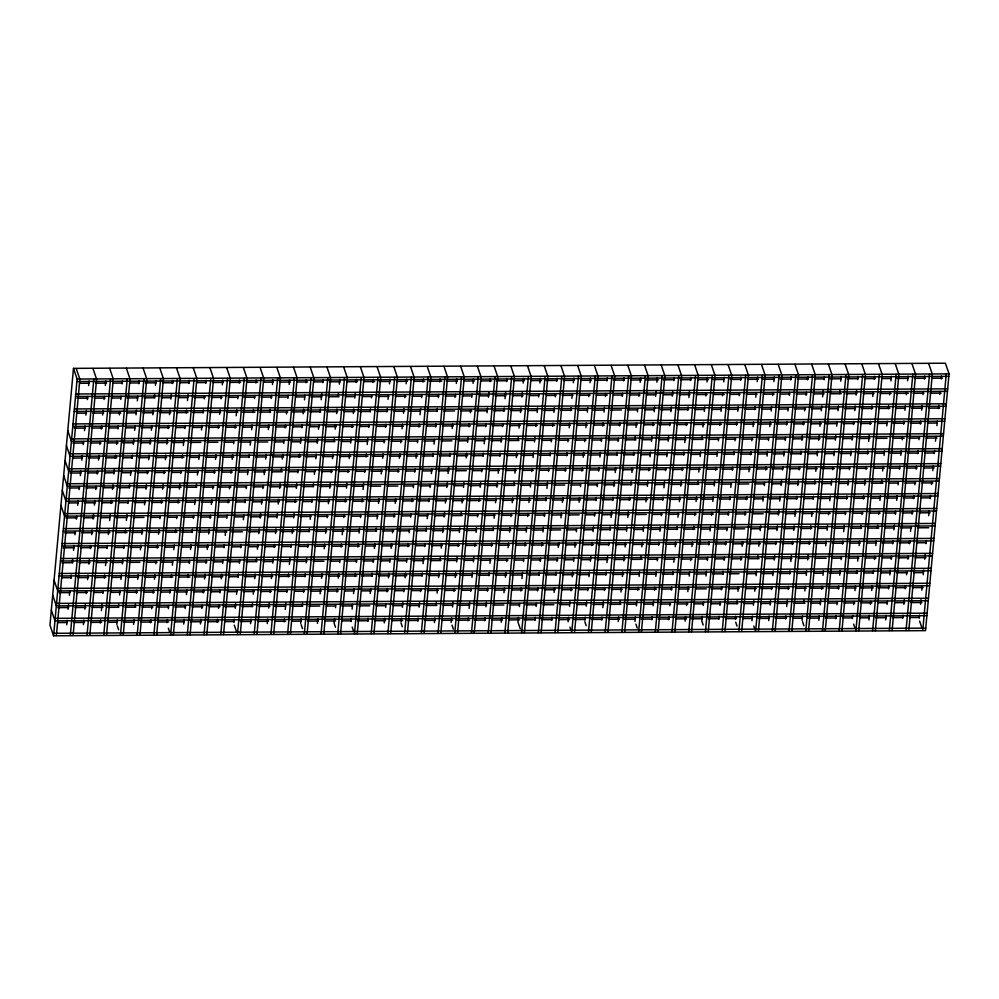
<?xml version="1.0" encoding="UTF-8"?>
<svg xmlns="http://www.w3.org/2000/svg" width="999" height="999" viewBox="0 0 999 999"><rect width="100%" height="100%" fill="white"/><g stroke="black" fill="none" stroke-linecap="round" stroke-linejoin="round"><path stroke-width="1.5" d="M73.489 368.369L49.95 625.124L53.584 635.789L925.511 630.631L949.05 373.876L945.416 363.211L73.489 368.369L77.123 379.046L53.584 635.789M56.394 635.514L79.883 379.258L76.249 368.619M66.696 624.787L67.12 620.129M68.119 609.253L68.544 604.595M69.393 595.279L69.818 590.621M70.966 578.196L71.241 575.087M72.39 562.662L72.665 559.552M73.526 550.237L73.951 545.579M74.95 534.715L75.237 531.605M76.374 519.18L76.661 516.071M77.66 505.207L78.084 500.536M79.083 489.672L79.358 486.563M80.357 475.699L80.782 471.029M81.781 460.164L82.205 455.507M83.204 444.63L83.491 441.521M84.49 430.656L84.915 425.999M85.914 415.122L86.339 410.464M87.338 399.6L87.625 396.491M88.611 385.614L89.048 380.956M70.317 635.426L93.806 379.183M73.102 635.414L96.591 379.158L92.969 368.519M83.404 624.687L83.829 620.029M84.828 609.153L85.252 604.495M86.251 593.631L86.538 590.521M87.537 579.645L87.962 574.987M88.961 564.123L89.386 559.452M90.385 548.588L90.672 545.479M91.658 534.615L92.095 529.945M93.082 519.08L93.519 514.423M94.368 505.107L94.793 500.437M95.792 489.572L96.079 486.463M97.215 474.038L97.502 470.941M98.501 460.064L98.926 455.407M99.925 444.53L100.2 441.433M101.349 429.008L101.623 425.899M102.622 415.022L103.047 410.364M104.046 399.5L104.333 396.391M105.332 385.514L105.757 380.856M87.025 635.327L110.514 379.083M89.81 635.314L113.312 379.071L109.678 368.419M100.262 623.039L100.549 619.929M101.399 610.614L101.973 604.395M102.972 593.531L103.247 590.421M104.395 577.996L104.67 574.887M105.532 565.571L106.094 559.365M107.093 548.488L107.38 545.379M108.379 534.515L108.804 529.857M109.653 520.529L110.227 514.323M111.226 503.446L111.513 500.349M112.5 489.473L112.937 484.815M113.923 473.938L114.361 469.28M115.347 458.416L115.634 455.307M116.633 444.43L116.92 441.333M118.057 428.908L118.344 425.799M119.343 414.922L119.618 411.825M120.767 399.4L121.041 396.291M122.19 383.866L122.465 380.756M103.746 635.239L127.235 378.983M106.531 635.214L130.02 378.971L126.398 368.319M116.833 624.487L117.258 619.83M118.406 607.404L118.681 604.295M119.543 594.979L119.967 590.322M120.966 579.445L121.391 574.787M122.39 563.923L122.815 559.265M123.814 548.389L124.101 545.279M125.237 532.854L125.524 529.757M126.374 520.429L126.948 514.223M127.934 503.346L128.222 500.249M129.358 487.824L129.645 484.715M130.507 475.399L130.931 470.741M132.068 458.316L132.355 455.207M133.354 444.33L133.779 439.672M134.628 430.357L135.052 425.699M136.051 414.822L136.476 410.164M137.338 400.849L137.762 396.191M138.898 383.766L139.186 380.656M120.454 635.139L143.943 378.883M123.239 635.114L146.741 378.871L143.107 368.219M133.554 624.387L133.978 619.73M135.115 607.305L135.402 604.195M136.401 593.331L136.676 590.222M137.675 579.345L138.099 574.687M140.384 549.837L140.809 545.179M141.808 534.315L142.233 529.657M144.505 504.807L144.942 500.149M145.929 489.273L146.366 484.615M147.352 473.738L147.64 470.641M148.639 459.765L149.063 455.107M150.062 444.23L150.487 439.572M151.349 430.257L151.773 425.599M152.772 414.735L153.197 410.065M154.333 397.639L154.62 394.543M155.469 385.227L155.894 380.557M137.175 635.039L160.664 378.783M139.96 635.014L163.449 378.771L159.828 368.119M150.412 622.739L150.687 619.63M151.686 608.766L151.973 605.656M153.109 593.231L153.396 590.122M154.395 579.258L154.82 574.587M155.819 563.723L156.106 560.614M157.243 548.189L157.53 545.079M158.516 534.215L158.953 529.557M159.94 518.681L160.227 515.571M161.363 503.159L161.651 500.049M162.65 489.173L163.074 484.515M164.073 473.651L164.36 470.541M165.359 459.665L165.784 455.007M166.783 444.143L167.208 439.473M168.207 428.608L168.481 425.499M169.48 414.635L169.905 409.965M170.904 399.101L171.328 394.443M172.328 383.566L172.615 380.469M153.883 634.939L177.372 378.683M156.668 634.914L180.157 378.671L176.536 368.019M167.12 622.639L167.407 619.53M168.406 608.666L168.681 605.556M169.83 593.131L170.105 590.022M171.254 577.597L171.528 574.5M172.39 565.172L172.815 560.514M173.814 549.65L174.238 544.992M175.374 532.567L175.662 529.458M176.661 518.581L176.948 515.484M178.084 503.059L178.371 499.95M179.358 489.073L179.795 484.415M180.782 473.551L181.069 470.442M182.205 458.017L182.492 454.907M183.354 445.591L183.916 439.385M184.915 428.509L185.202 425.399M186.338 412.974L186.626 409.877M187.475 400.549L188.049 394.343M189.048 383.466L189.323 380.369M170.604 634.84L194.093 378.584M173.389 634.827L196.878 378.571L193.257 367.919M183.691 624.088L184.116 619.43M185.115 608.566L185.402 605.456M186.401 594.58L186.825 589.922M187.962 577.497L188.249 574.4M189.248 563.523L189.523 560.414M190.522 549.55L190.946 544.892M192.095 532.467L192.37 529.358M193.369 518.481L193.656 515.384M194.655 504.507L195.08 499.85M196.216 487.425L196.503 484.315M197.365 475L197.79 470.342M198.789 459.465L199.213 454.807M201.486 429.957L201.91 425.299M203.059 412.874L203.334 409.777M204.333 398.901L204.62 395.791M205.757 383.366L206.044 380.269M187.312 634.74L210.801 378.484M190.097 634.727L213.586 378.471L209.965 367.819M200.412 623.988L200.836 619.33M201.835 608.466L202.11 605.357M203.259 592.931L203.534 589.822M204.533 578.958L204.957 574.3M205.956 563.424L206.244 560.314M207.243 549.45L207.667 544.792M208.666 533.916L209.091 529.258M210.09 518.381L210.377 515.284M211.363 504.408L211.8 499.75M212.787 488.873L213.074 485.776M214.211 473.351L214.498 470.242M215.497 459.365L215.921 454.707M218.344 428.309L218.631 425.199M219.63 414.335L220.055 409.677M221.054 398.801L221.328 395.691M222.327 384.827L222.752 380.169M204.033 634.64L227.522 378.384M206.818 634.627L230.307 378.371L226.686 367.719M217.258 622.34L217.545 619.23M218.544 608.366L218.831 605.257M219.967 592.832L220.255 589.722M221.254 578.858L221.678 574.2M222.677 563.324L222.952 560.214M224.101 547.789L224.375 544.692M225.237 535.377L225.662 530.706M226.798 518.294L227.085 515.184M228.222 502.759L228.509 499.65M229.508 488.786L229.795 485.676M230.931 473.251L231.219 470.142M232.205 459.278L232.642 454.607M233.629 443.743L233.916 440.634M235.052 428.209L235.339 425.099M236.201 415.784L236.763 409.578M237.762 398.701L238.049 395.592M239.186 383.179L239.473 380.07M220.742 634.54L244.231 378.284M223.526 634.527L247.015 378.271L243.394 367.632M233.978 622.24L234.266 619.13M235.264 608.266L235.689 603.608M236.538 594.293L236.963 589.622M238.112 577.21L238.386 574.1M239.385 563.224L239.673 560.114M240.809 547.702L241.096 544.592M243.369 519.742L243.806 515.084M244.942 502.659L245.23 499.55M246.216 488.686L246.503 485.576M247.502 474.7L247.927 470.042M249.063 457.617L249.35 454.52M250.212 445.192L250.637 440.534M251.636 429.67L252.06 425.012M253.197 412.587L253.484 409.478M254.483 398.601L254.757 395.504M255.906 383.079L256.181 379.97M237.462 634.44L260.951 378.196M240.247 634.427L263.736 378.171L260.115 367.532M250.549 623.701L250.974 619.043M252.11 606.618L252.397 603.508M253.259 594.193L253.684 589.535M254.683 578.658L255.107 574M256.243 561.575L256.531 558.466M257.38 549.15L257.804 544.492M258.803 533.616L259.228 528.958M260.227 518.094L260.652 513.436M261.513 504.108L261.938 499.45M262.937 488.586L263.224 485.477M264.211 474.6L264.648 469.942M265.634 459.078L266.071 454.42M268.344 429.57L268.768 424.912M269.905 412.487L270.192 409.378M271.191 398.501L271.478 395.404M272.477 384.528L272.902 379.87M254.171 634.34L277.66 378.097M256.955 634.328L280.444 378.072L276.823 367.432M267.27 623.601L267.695 618.943M268.694 608.066L269.118 603.408M270.117 592.532L270.392 589.435M271.391 578.558L271.815 573.901M272.814 563.024L273.239 558.366M274.238 547.502L274.525 544.393M275.524 533.516L275.949 528.858M276.948 517.994L277.372 513.336M278.221 504.008L278.659 499.35M279.645 488.486L280.082 483.828M281.219 471.403L281.506 468.294M282.355 458.978L282.779 454.32M283.778 443.444L284.066 440.334M285.202 427.909L285.489 424.812M286.488 413.936L286.763 410.826M287.912 398.401L288.187 395.304M289.186 384.428L289.61 379.77M270.891 634.24L294.38 377.997M273.676 634.228L297.165 377.972L293.544 367.332M284.116 621.94L284.403 618.843M285.264 609.515L285.826 603.309M286.825 592.432L287.113 589.335M288.249 576.91L288.536 573.801M289.385 564.485L289.96 558.266M290.959 547.402L291.233 544.293M292.232 533.416L292.657 528.758M293.656 517.894L294.081 513.236M295.08 502.36L295.367 499.25M296.366 488.386L296.79 483.728M297.789 472.852L298.077 469.742M299.213 457.317L299.5 454.22M300.487 443.344L300.924 438.686M301.91 427.809L302.197 424.712M303.197 413.836L303.621 409.178M304.483 399.862L304.907 395.204M306.044 382.779L306.331 379.67M287.6 634.14L311.089 377.897M290.384 634.128L313.873 377.872L310.252 367.232M300.687 623.401L301.124 618.743M302.26 606.318L302.547 603.209M303.534 592.345L303.821 589.235M304.957 576.81L305.244 573.701M306.243 562.837L306.668 558.166M307.667 547.302L307.954 544.193M309.091 531.768L309.378 528.658M310.227 519.343L310.652 514.685M311.8 502.26L312.088 499.15M313.224 486.738L313.511 483.628M314.36 474.313L314.785 469.642M315.784 458.778L316.208 454.12M317.207 443.244L317.632 438.586M318.494 429.27L318.918 424.612M320.055 412.187L320.342 409.078M321.191 399.762L321.765 393.544M322.764 382.679L323.039 379.57M304.32 634.04L327.809 377.797M307.105 634.028L330.594 377.772L326.973 367.132M317.407 623.301L317.832 618.643M320.117 593.793L320.542 589.135M321.541 578.259L321.965 573.601M324.238 548.751L324.663 544.093M325.662 533.229L326.086 528.571M327.085 517.694L327.372 514.585M328.371 503.721L328.796 499.063M329.795 488.186L330.219 483.528M331.218 472.652L331.506 469.555M332.492 458.678L332.929 454.021M334.066 441.595L334.353 438.486M335.202 429.17L335.627 424.513M336.626 413.636L337.05 408.978M338.186 396.553L338.474 393.456M339.335 384.128L339.76 379.47M321.029 633.953L344.518 377.697M323.813 633.928L347.302 377.684L343.681 367.033M334.553 618.543L334.116 623.201L335.477 627.197M335.539 607.667L335.826 604.57M336.963 592.145L337.25 589.035M338.249 578.159L338.673 573.501M339.672 562.637L339.96 559.527M341.096 547.102L341.383 543.993M342.232 534.677L342.807 528.471M343.806 517.594L344.081 514.485M345.229 502.06L345.504 498.963M346.503 488.086L346.928 483.429M347.927 472.552L348.214 469.455M349.213 458.578L349.638 453.921M350.637 443.044L351.061 438.386M352.06 427.522L352.347 424.413M353.334 413.536L353.771 408.878M354.757 398.014L355.194 393.356M356.181 382.48L356.468 379.37M337.749 633.853L361.238 377.597M340.534 633.828L364.023 377.585L360.402 366.933M350.974 621.553L351.261 618.443M352.123 609.128L352.547 604.47M353.546 593.593L353.971 588.935M355.107 576.51L355.394 573.401M356.393 562.537L356.668 559.428M357.817 547.002L358.092 543.893M359.091 533.029L359.515 528.371M360.514 517.494L360.801 514.385M361.938 501.96L362.225 498.863M363.074 489.535L363.648 483.329M364.647 472.452L364.935 469.355M366.071 456.93L366.358 453.821M367.207 444.505L367.782 438.286M368.768 427.422L369.056 424.313M370.192 411.888L370.479 408.778M371.478 397.914L371.765 394.805M372.902 382.38L373.189 379.27M354.458 633.753L377.947 377.497M357.242 633.728L380.731 377.485L377.11 366.833M367.694 621.453L367.982 618.344M370.254 593.493L370.679 588.836M371.815 576.411L372.103 573.301M373.102 562.437L373.389 559.328M374.388 548.463L374.812 543.793M375.949 531.368L376.236 528.271M377.085 518.956L377.51 514.285M378.509 503.421L378.933 498.763M381.218 473.913L381.643 469.255M382.642 458.379L383.067 453.721M384.066 442.857L384.353 439.747M385.489 427.322L385.776 424.213M386.913 411.788L387.2 408.678M388.049 399.363L388.474 394.705M389.473 383.841L389.897 379.17M371.178 633.653L394.667 377.397M373.963 633.628L397.452 377.385L393.831 366.733M384.265 622.901L384.69 618.244M385.689 607.38L385.976 604.27M387.113 591.845L387.4 588.736M388.399 577.872L388.823 573.201M389.822 562.337L390.097 559.228M391.096 548.364L391.521 543.706M392.52 532.829L392.807 529.72M393.943 517.295L394.23 514.198M395.229 503.321L395.654 498.663M398.077 472.265L398.364 469.155M399.35 458.279L399.787 453.621M400.774 442.757L401.061 439.647M402.06 428.771L402.485 424.113M403.484 413.249L403.908 408.591M404.907 397.714L405.194 394.605M406.193 383.741L406.618 379.083M387.887 633.553L411.376 377.297M390.671 633.528L414.16 377.285L410.539 366.633M401.123 621.253L401.411 618.144M402.397 607.28L402.834 602.622M403.821 591.745L404.108 588.636M405.107 577.772L405.532 573.114M406.531 562.237L406.818 559.128M407.954 546.703L408.241 543.606M409.24 532.729L409.515 529.62M410.664 517.195L410.939 514.098M412.088 501.673L412.362 498.563M413.361 487.687L413.648 484.59M414.785 472.165L415.072 469.055M416.071 458.179L416.496 453.521M417.495 442.657L417.782 439.548M418.918 427.122L419.205 424.013M420.055 414.697L420.629 408.491M421.615 397.614L421.903 394.505M423.039 382.08L423.326 378.983M404.607 633.453L428.096 377.197M407.392 633.441L430.881 377.185L427.26 366.533M417.832 621.153L418.119 618.044M419.118 607.18L419.543 602.522M420.542 591.645L420.829 588.536M421.965 576.111L422.252 573.014M423.101 563.686L423.676 557.479M424.662 546.603L424.95 543.506M426.086 531.081L426.373 527.971M427.235 518.656L427.659 513.998M428.796 501.573L429.083 498.464M430.082 487.587L430.369 484.49M431.356 473.613L431.793 468.956M432.929 456.531L433.216 453.421M434.066 444.105L434.49 439.448M435.626 427.023L435.914 423.913M437.05 411.488L437.337 408.391M438.336 397.515L438.623 394.405M439.76 381.98L440.047 378.883M421.316 633.354L444.805 377.098M424.1 633.341L447.589 377.085L443.968 366.433M434.403 622.602L434.84 617.944M435.976 605.519L436.263 602.422M437.112 593.094L437.537 588.436M438.536 577.572L438.961 572.914M440.097 560.489L440.384 557.38M441.246 548.064L441.67 543.406M442.669 532.529L443.094 527.872M444.093 516.995L444.518 512.337M445.367 503.021L445.791 498.364M446.79 487.487L447.215 482.829M448.076 473.514L448.638 467.307M449.637 456.431L449.925 453.321M452.197 428.484L452.634 423.813M455.044 397.415L455.332 394.305M456.331 383.441L456.755 378.783M438.037 633.254L461.526 376.998M440.821 633.241L464.31 376.985L460.676 366.346M451.123 622.514L451.548 617.844M452.547 606.98L452.972 602.322M453.971 591.445L454.258 588.336M455.244 577.472L455.681 572.814M456.668 561.938L457.105 557.28M458.091 546.416L458.379 543.306M459.378 532.43L459.802 527.772M460.939 515.347L461.226 512.237M462.087 502.922L462.512 498.264M463.511 487.4L463.936 482.729M466.208 457.892L466.633 453.221M467.632 442.357L468.056 437.699M469.055 426.823L469.343 423.726M470.342 412.849L470.629 409.74M471.765 397.315L472.052 394.218M473.039 383.341L473.476 378.683M454.745 633.154L478.234 376.898M457.53 633.141L481.019 376.885L477.397 366.246M467.982 620.854L468.269 617.757M469.118 608.428L469.692 602.222M470.679 591.346L470.966 588.249M471.965 577.372L472.39 572.714M473.389 561.838L473.813 557.18M474.812 546.316L475.099 543.206M476.098 532.33L476.523 527.672M477.522 516.808L477.797 513.698M478.946 501.273L479.22 498.164M480.219 487.3L480.644 482.642M481.643 471.765L481.93 468.656M483.066 456.231L483.354 453.134M484.203 443.806L484.777 437.599M485.776 426.723L486.063 423.626M487.05 412.749L487.487 408.091M488.474 397.215L488.911 392.557M489.897 381.693L490.184 378.584M471.466 633.054L494.955 376.81M474.25 633.041L497.739 376.785L494.105 366.146M484.69 620.754L484.977 617.657M485.976 606.78L486.401 602.122M487.4 591.246L487.687 588.149M488.823 575.724L489.11 572.614M489.96 563.299L490.384 558.641M491.52 546.216L491.808 543.106M492.944 530.681L493.231 527.572M494.093 518.256L494.517 513.598M495.516 502.722L495.941 498.064M496.94 487.2L497.365 482.542M498.214 473.214L498.638 468.556M499.787 456.131L500.062 453.034M501.061 442.157L501.486 437.5M502.485 426.623L502.772 423.526M503.908 411.101L504.195 407.992M505.044 398.676L505.619 392.457M506.618 381.593L506.905 378.484M488.174 632.954L511.663 376.71M490.959 632.941L514.448 376.685L510.826 366.046M501.261 622.215L501.698 617.557M503.971 592.707L504.395 588.049M505.394 577.172L505.819 572.514M506.818 561.638L507.105 558.541M508.104 547.664L508.528 543.006M509.527 532.13L509.952 527.472M510.951 516.608L511.226 513.498M512.225 502.622L512.649 497.964M513.798 485.539L514.073 482.442M514.935 473.114L515.359 468.456M516.358 457.592L516.783 452.934M517.919 440.509L518.206 437.4M519.055 428.084L519.492 423.426M520.479 412.55L520.916 407.892M521.903 397.015L522.34 392.357M523.189 383.042L523.613 378.384M504.895 632.854L528.384 376.611M507.679 632.842L531.168 376.586L527.534 365.946M518.406 617.457L517.981 622.115L520.242 628.771M519.405 606.58L519.692 603.471M520.829 591.046L521.116 587.949M521.965 578.633L522.539 572.415M523.526 561.55L523.813 558.441M524.95 546.016L525.237 542.907M526.236 532.042L526.66 527.372M527.659 516.508L527.947 513.399M528.946 502.534L529.37 497.864M530.369 487L530.794 482.342M531.793 471.466L532.067 468.356M533.066 457.492L533.491 452.834M534.49 441.958L534.915 437.3M535.914 426.436L536.201 423.326M537.2 412.45L537.624 407.792M538.623 396.928L538.911 393.818M539.897 382.942L540.334 378.284M521.603 632.754L545.092 376.511M524.388 632.742L547.877 376.486L544.255 365.846M534.84 620.466L535.114 617.357M536.113 606.48L536.401 603.384M537.537 590.958L537.824 587.849M538.961 575.424L539.248 572.315M540.247 561.45L540.534 558.341M541.67 545.916L541.957 542.807M542.944 531.943L543.381 527.285M544.368 516.408L544.655 513.299M545.791 500.874L546.078 497.777M546.94 488.449L547.502 482.242M548.501 471.366L548.788 468.269M549.925 455.844L550.212 452.734M551.211 441.858L551.498 438.761M552.634 426.336L552.922 423.226M553.908 412.35L554.345 407.692M555.332 396.828L555.619 393.718M556.755 381.293L557.042 378.184M538.324 632.654L561.813 376.411M541.108 632.642L564.597 376.398L560.963 365.746M551.548 620.367L551.835 617.257M554.108 592.407L554.545 587.749M555.681 575.324L555.968 572.215M556.955 561.351L557.242 558.241M558.241 547.365L558.666 542.707M560.951 517.857L561.376 513.199M562.375 502.335L562.799 497.677M565.222 471.266L565.496 468.169M566.645 455.744L566.92 452.634M567.919 441.758L568.206 438.661M569.205 427.784L569.63 423.126M570.766 410.701L571.053 407.592M571.903 398.276L572.34 393.618M573.326 382.742L573.763 378.084M555.032 632.567L578.521 376.311M557.817 632.542L581.306 376.298L577.684 365.646M568.119 621.815L568.543 617.157M569.542 606.281L569.967 601.623M570.966 590.759L571.253 587.649M572.252 576.773L572.677 572.115M573.676 561.251L573.963 558.141M574.949 547.265L575.387 542.607M576.373 531.743L576.66 528.633M579.083 502.235L579.507 497.577M580.506 486.7L580.794 483.591M581.93 471.166L582.217 468.069M583.216 457.192L583.641 452.535M584.64 441.658L584.914 438.561M585.913 427.684L586.338 423.027M587.337 412.15L587.762 407.492M588.761 396.628L589.048 393.519M590.047 382.642L590.471 377.984M571.74 632.467L595.242 376.211M574.537 632.442L598.026 376.198L594.393 365.547M584.977 620.167L585.264 617.057M586.263 606.181L586.688 601.523M587.687 590.659L587.974 587.549M588.96 576.673L589.398 572.015M590.384 561.151L590.821 556.493M591.808 545.616L592.095 542.507M593.094 531.643L593.518 526.985M594.517 516.108L594.805 512.999M595.941 500.574L596.228 497.477M597.227 486.6L597.502 483.491M598.651 471.078L598.925 467.969M599.924 457.092L600.349 452.435M601.348 441.57L601.635 438.461M602.772 426.036L603.059 422.927M604.058 412.063L604.482 407.392M605.481 396.528L605.769 393.419M606.905 380.994L607.192 377.884M588.461 632.367L611.95 376.111M591.246 632.342L614.735 376.099L611.113 365.447M601.698 620.067L601.972 616.957M602.834 607.642L603.396 601.423M604.395 590.559L604.682 587.449M605.819 575.024L606.106 571.915M606.955 562.599L607.529 556.393M608.528 545.516L608.816 542.407M609.952 529.994L610.239 526.885M611.088 517.569L611.663 511.351M612.649 500.487L612.936 497.377M613.935 486.501L614.36 481.843M615.222 472.527L615.646 467.869M616.783 455.444L617.07 452.335M618.069 441.471L618.344 438.361M619.492 425.936L619.767 422.827M622.19 396.428L622.477 393.319M623.613 380.894L623.9 377.797M605.169 632.267L628.658 376.011M607.966 632.242L631.455 375.999L627.822 365.347M618.269 621.515L618.693 616.858M619.83 604.432L620.117 601.336M620.966 592.007L621.403 587.35M622.389 576.485L622.827 571.828M623.813 560.951L624.25 556.293M625.099 546.977L625.524 542.32M626.523 531.443L626.947 526.785M627.809 517.47L628.371 511.251M629.37 500.387L629.657 497.277M630.794 484.852L631.081 481.743M631.93 472.427L632.355 467.769M633.503 455.344L633.778 452.235M634.927 439.81L635.202 436.713M636.063 427.385L636.488 422.727M637.487 411.863L637.774 408.753M638.91 396.328L639.198 393.219M640.184 382.355L640.621 377.697M621.89 632.167L645.379 375.911M624.675 632.155L648.164 375.899L644.542 365.247M634.977 621.415L635.401 616.758M636.4 605.894L636.825 601.236M637.824 590.359L638.111 587.25M639.11 576.386L639.535 571.728M640.671 559.303L640.958 556.193M641.808 546.878L642.245 542.22M643.231 531.343L643.668 526.685M645.941 501.835L646.365 497.177M647.364 486.301L647.789 481.643M648.788 470.779L649.075 467.669M650.074 456.793L650.499 452.135M651.498 441.271L651.922 436.613M652.921 425.736L653.196 422.627M654.195 411.763L654.62 407.105M655.619 396.228L656.043 391.571M656.905 382.255L657.33 377.597M638.598 632.067L662.087 375.811M641.395 632.055L664.884 375.799L661.251 365.147M651.835 619.767L652.122 616.658M653.121 605.794L653.546 601.136M654.545 590.259L654.82 587.15M655.819 576.286L656.243 571.628M657.242 560.751L657.529 557.642M658.666 545.217L658.953 542.12M659.952 531.243L660.376 526.585M661.375 515.709L661.663 512.612M662.799 500.187L663.086 497.077M663.935 487.762L664.51 481.543M665.496 470.679L665.784 467.569M666.783 456.693L667.207 452.035M668.206 441.171L668.631 436.513M669.63 425.636L669.917 422.527M670.916 411.663L671.34 407.005M672.339 396.128L672.764 391.471M673.763 380.594L674.05 377.497M655.319 631.967L678.808 375.711M658.104 631.955L681.593 375.699L677.971 365.047M668.556 619.667L668.831 616.558M669.829 605.694L670.117 602.584M671.253 590.159L671.54 587.05M672.677 574.625L672.964 571.528M673.813 562.212L674.25 557.542M675.237 546.678L675.674 542.02M676.81 529.595L677.097 526.485M677.946 517.17L678.371 512.512M679.37 501.635L679.795 496.978M680.794 486.113L681.218 481.443M682.217 470.579L682.504 467.47M683.641 455.044L683.928 451.935M684.777 442.619L685.351 436.413M686.35 425.537L686.625 422.427M687.774 410.015L688.049 406.905M688.91 397.59L689.472 391.371M690.471 380.507L690.759 377.397M672.027 631.868L695.516 375.612M674.812 631.855L698.313 375.599L694.68 364.96M685.127 621.128L685.551 616.458M686.55 605.594L686.825 602.484M687.824 591.62L688.249 586.962M689.248 576.086L689.672 571.428M690.671 560.551L690.958 557.454M691.957 546.578L692.382 541.92M693.518 529.495L693.806 526.386M694.804 515.521L695.092 512.412M696.078 501.535L696.515 496.878M697.652 484.453L697.939 481.356M698.788 472.028L699.213 467.37M700.212 456.506L700.636 451.848M701.773 439.423L702.06 436.313M702.921 426.998L703.346 422.34M704.345 411.463L704.77 406.805M705.769 395.929L706.043 392.832M707.042 381.955L707.467 377.297M688.748 631.768L712.237 375.524M691.533 631.755L715.022 375.499L711.4 364.86M702.26 616.371L701.835 621.028L703.196 625.012M703.259 605.494L703.546 602.385M705.968 575.986L706.393 571.328M707.392 560.451L707.679 557.355M708.815 544.93L709.103 541.82M710.089 530.944L710.526 526.286M711.513 515.422L711.8 512.312M712.799 501.436L713.224 496.778M714.223 485.914L714.647 481.256M715.646 470.379L715.933 467.27M716.932 456.406L717.357 451.748M718.356 440.871L718.631 437.762M719.779 425.337L720.054 422.24M721.053 411.363L721.478 406.705M722.477 395.829L722.764 392.732M723.763 381.855L724.188 377.197M705.456 631.668L728.945 375.424M708.241 631.655L731.73 375.399L728.109 364.76M718.693 619.368L718.98 616.271M719.979 605.394L720.254 602.285M721.403 589.86L721.678 586.763M722.826 574.338L723.101 571.228M724.1 560.352L724.387 557.255M725.524 544.83L725.811 541.72M726.81 530.844L727.097 527.747M728.234 515.322L728.521 512.212M729.657 499.787L729.944 496.678M730.793 487.362L731.218 482.704M732.354 470.279L732.642 467.17M733.778 454.745L734.065 451.648M735.064 440.771L735.351 437.662M736.488 425.237L736.775 422.14M737.774 411.263L738.199 406.605M739.198 395.729L739.472 392.632M740.621 380.207L740.896 377.098M722.177 631.568L745.666 375.324M724.962 631.555L748.451 375.299L744.829 364.66M735.414 619.268L735.689 616.171M736.837 603.746L737.112 600.636M737.974 591.321L738.398 586.663M740.821 560.252L741.108 557.155M742.095 546.278L742.532 541.62M744.942 515.222L745.229 512.112M746.365 499.687L746.653 496.578M748.938 471.74L749.362 467.07M750.499 454.657L750.786 451.548M751.785 440.671L752.06 437.562M753.059 426.698L753.483 422.04M754.632 409.615L754.907 406.506M755.768 397.19L756.193 392.532M757.192 381.655L757.617 376.998M738.885 631.468L762.374 375.224M741.67 631.455L765.159 375.199L761.538 364.56M751.985 620.729L752.409 616.071M753.408 605.194L753.833 600.536M754.682 591.221L755.107 586.563M756.106 575.686L756.53 571.028M757.679 558.603L757.954 555.494M758.815 546.178L759.24 541.52M760.239 530.656L760.664 525.986M762.936 501.148L763.373 496.478M764.36 485.614L764.647 482.505M765.783 470.079L766.071 466.983M767.07 456.106L767.494 451.448M768.493 440.571L768.78 437.475M769.779 426.598L770.204 421.94M771.203 411.064L771.628 406.406M772.627 395.542L772.901 392.432M773.9 381.556L774.325 376.898M755.606 631.368L779.095 375.124M758.391 631.356L781.88 375.112L778.258 364.46M768.693 620.629L769.118 615.971M770.117 605.094L770.541 600.436M771.54 589.572L771.827 586.463M772.826 575.586L773.251 570.928M774.25 560.064L774.675 555.407M775.674 544.53L775.948 541.421M776.947 530.556L777.372 525.899M778.371 515.022L778.795 510.364M779.657 501.048L780.082 496.391M781.081 485.514L781.505 480.856M782.504 469.98L782.791 466.883M783.79 456.006L784.215 451.348M785.214 440.472L785.489 437.375M786.638 424.95L786.912 421.84M787.911 410.964L788.199 407.867M789.335 395.442L789.622 392.332M790.758 379.907L791.046 376.798M772.314 631.281L795.803 375.025M775.099 631.256L798.588 375.012L794.967 364.36M785.551 618.98L785.838 615.871M786.688 606.555L787.262 600.337M788.261 589.472L788.536 586.363M789.685 573.938L789.959 570.829M790.821 561.513L791.383 555.307M792.382 544.43L792.669 541.321M793.668 530.457L794.093 525.799M794.942 516.471L795.516 510.264M796.515 499.388L796.802 496.291M797.789 485.414L798.226 480.756M799.212 469.88L799.5 466.783M800.636 454.358L800.923 451.248M801.922 440.372L802.347 435.714M803.346 424.85L803.633 421.74M804.632 410.864L804.907 407.767M806.056 395.342L806.33 392.232M807.479 379.807L807.754 376.698M789.035 631.181L812.524 374.925M791.82 631.156L815.309 374.912L811.688 364.26M802.122 620.429L802.547 615.771M803.683 603.346L803.97 600.237M804.832 590.921L805.256 586.263M806.255 575.387L806.68 570.729M807.679 559.865L808.104 555.207M809.103 544.33L809.377 541.221M810.526 528.796L810.801 525.699M811.663 516.383L812.087 511.713M813.223 499.288L813.511 496.191M814.647 483.766L814.934 480.656M815.783 471.341L816.22 466.683M817.207 455.806L817.644 451.148M818.631 440.272L819.068 435.614M819.917 426.298L820.341 421.64M821.34 410.776L821.765 406.106M822.627 396.79L823.188 390.584M824.187 379.707L824.475 376.598M805.743 631.081L829.232 374.825M808.528 631.056L832.017 374.812L828.396 364.16M818.843 620.329L819.267 615.671M820.266 604.807L820.691 600.137M821.69 589.273L821.965 586.163M822.964 575.299L823.388 570.629M825.674 545.791L826.098 541.121M827.097 530.257L827.522 525.599M828.521 514.722L828.808 511.613M829.794 500.749L830.231 496.091M831.218 485.214L831.655 480.556M832.642 469.692L832.929 466.583M833.928 455.706L834.352 451.048M835.351 440.184L835.776 435.514M836.638 426.198L837.062 421.541M838.061 410.676L838.486 406.006M839.622 393.594L839.909 390.484M840.758 381.168L841.183 376.511M822.464 630.981L845.953 374.725M825.249 630.956L848.738 374.712L845.117 364.061M835.688 618.681L835.976 615.571M836.975 604.707L837.262 601.598M838.398 589.173L838.685 586.063M839.684 575.199L840.109 570.541M841.108 559.665L841.383 556.555M842.532 544.13L842.806 541.033M843.668 531.705L844.23 525.499M845.229 514.622L845.516 511.525M846.653 499.1L846.94 495.991M847.939 485.114L848.363 480.457M849.362 469.592L849.649 466.483M850.636 455.606L851.073 450.949M852.06 440.084L852.497 435.427M853.483 424.55L853.77 421.441M854.769 410.577L855.194 405.919M856.193 395.042L856.618 390.384M857.617 379.508L857.904 376.411M839.172 630.881L862.661 374.625M841.957 630.869L865.446 374.613L861.825 363.961M852.409 618.581L852.696 615.471M853.695 604.607L853.97 601.498M854.969 590.621L855.394 585.963M856.543 573.538L856.817 570.441M857.679 561.113L858.104 556.455M859.103 545.591L859.527 540.934M860.663 528.508L860.951 525.399M861.95 514.522L862.237 511.426M863.373 499.001L863.66 495.891M864.647 485.014L865.084 480.357M866.071 469.493L866.358 466.383M867.494 453.958L867.781 450.849M868.643 441.533L869.205 435.327M870.204 424.45L870.491 421.341M871.628 408.916L871.915 405.819M872.764 396.491L873.188 391.833M874.337 379.408L874.612 376.311M855.893 630.781L879.382 374.525M858.678 630.769L882.167 374.513L878.546 363.861M868.98 620.029L869.405 615.372M870.404 604.507L870.691 601.398M871.69 590.521L872.115 585.864M873.251 573.438L873.538 570.342M874.537 559.465L874.812 556.356M875.811 545.491L876.235 540.834M877.384 528.409L877.659 525.299M878.658 514.423L878.945 511.326M879.944 500.449L880.369 495.791M881.505 483.366L881.792 480.257M882.641 470.941L883.079 466.283M884.065 455.407L884.502 450.749M886.775 425.899L887.199 421.241M888.336 408.816L888.623 405.719M889.622 394.842L889.909 391.733M890.908 380.869L891.333 376.211M872.602 630.681L896.091 374.425M875.386 630.669L898.875 374.413L895.254 363.761M885.688 619.929L886.125 615.272M887.112 604.407L887.399 601.298M888.536 588.873L888.823 585.764M889.822 574.9L890.246 570.242M891.245 559.365L891.533 556.256M892.669 543.831L892.956 540.734M893.955 529.857L894.38 525.199M895.379 514.335L895.653 511.226M896.652 500.349L897.077 495.691M898.076 484.827L898.363 481.718M899.5 469.293L899.787 466.183M900.786 455.319L901.21 450.649M902.209 439.785L902.497 436.675M903.633 424.25L903.92 421.141M904.919 410.277L905.344 405.619M906.343 394.742L906.617 391.633M907.616 380.769L908.041 376.111M889.322 630.581L912.811 374.325M892.107 630.569L915.596 374.313L911.975 363.673M902.547 618.281L902.834 615.172M903.833 604.308L904.257 599.65M905.256 588.773L905.544 585.664M906.543 574.8L906.817 571.69M907.966 559.265L908.241 556.168M909.39 543.743L909.664 540.634M910.526 531.318L910.951 526.66M912.087 514.235L912.374 511.126M913.511 498.701L913.798 495.591M914.797 484.727L915.084 481.618M916.22 469.193L916.508 466.083M917.644 453.658L917.931 450.561M918.918 439.685L919.205 436.575M920.341 424.15L920.628 421.054M921.627 410.177L922.052 405.519M923.051 394.642L923.338 391.546M924.475 379.121L924.762 376.011M906.031 630.481L929.52 374.238M908.815 630.469L932.304 374.213L928.683 363.574M919.267 618.181L919.555 615.084M920.541 604.208L920.978 599.55M921.827 590.234L922.252 585.576M923.251 574.7L923.675 570.042M924.674 559.165L925.099 554.507M926.098 543.643L926.385 540.534M928.658 515.684L929.082 511.026M930.231 498.601L930.506 495.492M931.505 484.627L931.792 481.518M932.791 470.641L933.216 465.984M934.352 453.558L934.639 450.462M935.489 441.133L935.926 436.476M936.912 425.611L937.349 420.954M938.486 408.529L938.773 405.419M939.759 394.543L940.047 391.446M941.183 379.021L941.47 375.911M922.751 630.381L946.24 374.138M77.123 379.046L949.05 373.876M76.923 381.531L948.788 376.373M79.945 383.279L89.298 383.229M95.542 383.191L106.456 383.117M112.7 383.092L122.053 383.029M129.845 382.979L139.211 382.929M145.454 382.892L156.368 382.829M162.6 382.792L173.526 382.729M179.758 382.692L189.123 382.629M196.915 382.592L206.281 382.53M212.512 382.492L223.439 382.43M229.67 382.392L240.584 382.33M246.828 382.292L257.742 382.23M263.986 382.192L273.339 382.13M279.583 382.093L290.497 382.03M296.74 381.993L307.655 381.93M313.898 381.893L323.251 381.843M329.495 381.805L340.409 381.743M346.653 381.705L357.567 381.63M363.811 381.593L374.725 381.531M379.408 381.506L390.322 381.443M396.566 381.406L407.48 381.343M413.723 381.306L424.637 381.243M429.32 381.206L441.795 381.131M446.466 381.106L457.392 381.044M463.623 381.006L474.55 380.944M480.781 380.906L491.708 380.844M496.378 380.819L507.305 380.744M513.536 380.706L524.463 380.644M530.694 380.607L541.608 380.544M546.291 380.519L557.205 380.457M563.448 380.419L574.363 380.357M580.606 380.319L591.52 380.257M596.203 380.219L607.117 380.157M613.361 380.119L624.275 380.057M630.519 380.02L641.433 379.957M646.116 379.932L658.591 379.857M663.274 379.82L674.188 379.757M680.431 379.72L691.345 379.657M697.589 379.62L708.503 379.558M713.186 379.533L724.1 379.47M730.344 379.433L741.258 379.37M747.489 379.333L758.416 379.258M763.086 379.233L774.013 379.17M780.244 379.133L791.171 379.071M797.402 379.033L808.328 378.971M814.56 378.933L823.925 378.871M830.157 378.833L841.083 378.771M847.314 378.733L858.228 378.671M864.472 378.633L875.386 378.571M881.63 378.534L890.983 378.484M897.227 378.446L908.141 378.371M914.385 378.334L925.299 378.271M931.543 378.234L942.457 378.171M75.774 393.993L947.651 388.836M75.549 396.491L947.427 391.333M77.01 398.251L87.924 398.176M94.168 398.139L105.082 398.077M111.326 398.039L120.679 397.989M126.923 397.952L137.837 397.889M144.081 397.852L154.995 397.789M161.239 397.752L170.592 397.689M178.396 397.639L187.75 397.59M193.993 397.552L204.907 397.49M211.139 397.452L222.065 397.39M228.296 397.352L237.662 397.29M243.893 397.252L254.82 397.19M261.051 397.152L271.978 397.09M278.209 397.053L287.575 397.003M295.367 396.953L304.732 396.903M310.964 396.865L321.878 396.79M328.122 396.753L339.036 396.69M345.279 396.653L354.633 396.603M362.437 396.553L371.79 396.503M378.034 396.466L388.948 396.403M395.192 396.366L406.106 396.291M412.35 396.266L421.703 396.203M427.947 396.166L438.861 396.103M445.104 396.066L456.019 396.004M462.262 395.966L471.615 395.904M479.42 395.866L488.773 395.804M495.017 395.766L505.931 395.704M512.162 395.666L523.089 395.604M529.32 395.567L538.686 395.517M546.478 395.467L555.844 395.404M562.075 395.379L573.001 395.304M579.233 395.267L590.159 395.204M596.391 395.167L607.305 395.104M613.548 395.067L622.901 395.017M629.145 394.98L640.059 394.917M646.303 394.88L655.656 394.817M663.461 394.767L672.814 394.717M679.058 394.68L689.972 394.617M696.216 394.58L707.13 394.518M713.373 394.48L724.287 394.418M730.531 394.38L739.884 394.318M746.128 394.28L757.042 394.218M763.286 394.18L774.2 394.118M780.431 394.081L789.797 394.031M796.028 393.993L806.955 393.918M813.186 393.881L824.113 393.818M830.344 393.781L841.27 393.718M845.941 393.693L856.867 393.631M863.099 393.594L874.025 393.531M880.256 393.494L891.17 393.419M895.853 393.394L908.328 393.319M913.011 393.294L923.925 393.231M930.169 393.194L941.083 393.131M74.401 408.953L946.278 403.796M74.176 411.451L946.053 406.281M77.198 413.186L86.551 413.136M92.795 413.099L103.709 413.037M109.952 412.999L120.867 412.937M127.11 412.899L136.463 412.837M142.707 412.799L153.621 412.737M159.865 412.699L170.779 412.637M177.023 412.599L187.937 412.537M192.62 412.512L203.534 412.45M209.778 412.412L220.692 412.337M226.935 412.3L237.849 412.237M242.532 412.212L255.007 412.137M259.69 412.112L270.604 412.05M276.835 412.013L287.762 411.95M292.432 411.913L304.92 411.838M309.59 411.813L320.517 411.75M326.748 411.713L337.674 411.65M343.906 411.613L354.832 411.551M359.503 411.526L370.429 411.451M376.66 411.413L387.575 411.351M393.818 411.313L404.732 411.251M409.415 411.226L420.329 411.163M426.573 411.126L437.487 411.064M443.731 411.026L454.645 410.964M460.889 410.926L471.803 410.851M476.486 410.826L487.4 410.764M493.643 410.726L504.557 410.664M510.801 410.626L521.715 410.564M527.959 410.527L537.312 410.464M543.556 410.427L554.47 410.364M560.714 410.327L571.628 410.264M577.859 410.227L587.225 410.177M593.456 410.139L604.383 410.077M610.614 410.04L621.54 409.965M627.772 409.927L637.137 409.877M644.929 409.827L654.295 409.777M660.526 409.74L671.44 409.677M677.684 409.64L688.598 409.578M694.842 409.54L704.195 409.478M712 409.428L721.353 409.378M727.597 409.34L738.511 409.278M744.755 409.24L755.669 409.178M761.912 409.14L771.265 409.078M779.07 409.041L788.423 408.978M794.667 408.941L805.581 408.878M811.825 408.841L821.178 408.791M828.983 408.741L838.336 408.691M844.58 408.653L855.494 408.579M861.725 408.541L872.651 408.479M878.883 408.441L889.809 408.379M896.041 408.341L905.406 408.291M911.637 408.254L922.564 408.191M928.795 408.154L939.722 408.091M73.039 423.913L944.904 418.743M72.802 426.411L944.679 421.241M74.263 428.159L85.19 428.096M91.421 428.059L102.348 427.997M108.579 427.959L117.944 427.897M125.737 427.859L135.102 427.797M141.334 427.759L152.248 427.697M158.491 427.659L169.405 427.597M175.649 427.56L185.002 427.497M192.807 427.46L202.16 427.397M208.404 427.36L219.318 427.297M225.562 427.26L236.476 427.197M242.72 427.16L252.073 427.11M259.877 427.06L269.231 426.998M275.474 426.973L286.388 426.898M292.632 426.86L301.985 426.81M309.777 426.76L319.143 426.71M325.387 426.673L336.301 426.61M342.532 426.573L353.459 426.511M359.69 426.473L369.056 426.411M376.848 426.361L386.213 426.311M392.445 426.273L403.371 426.211M409.602 426.173L420.517 426.111M426.76 426.073L436.126 426.011M442.357 425.974L453.271 425.911M459.515 425.874L470.429 425.811M476.673 425.774L486.026 425.724M492.27 425.686L503.184 425.624M509.428 425.586L520.342 425.512M526.585 425.474L537.499 425.412M542.182 425.387L554.657 425.312M559.34 425.287L570.254 425.224M576.498 425.187L587.412 425.124M593.656 425.087L604.57 425.012M609.253 424.987L620.167 424.925M626.398 424.887L637.325 424.825M643.556 424.787L654.482 424.725M659.153 424.7L670.079 424.625M676.311 424.587L687.237 424.525M693.468 424.488L704.395 424.425M709.065 424.4L721.54 424.325M726.223 424.3L737.137 424.238M743.381 424.2L754.295 424.125M758.978 424.1L771.453 424.026M776.136 424.001L787.05 423.938M793.293 423.901L804.207 423.838M810.451 423.801L821.365 423.738M826.048 423.701L836.962 423.638M843.206 423.601L854.12 423.539M860.364 423.501L871.278 423.439M877.522 423.401L886.875 423.351M893.118 423.314L904.033 423.239M910.276 423.214L921.19 423.139M927.422 423.101L936.787 423.052M71.666 438.873L943.543 433.703M943.306 436.201L71.428 441.358L67.795 430.681M72.902 443.119L83.816 443.044M90.06 443.007L100.974 442.944M107.205 442.907L118.132 442.844M122.802 442.819L133.729 442.757M139.96 442.719L150.886 442.657M157.118 442.619L168.044 442.557M172.715 442.52L183.641 442.457M189.872 442.42L200.799 442.357M207.03 442.32L217.944 442.257M224.188 442.22L233.541 442.157M239.785 442.12L250.699 442.058M256.943 442.02L267.857 441.958M274.101 441.92L283.454 441.87M291.258 441.82L300.612 441.77M306.855 441.733L317.769 441.67M324.013 441.633L334.927 441.558M341.171 441.521L350.524 441.471M356.768 441.433L367.682 441.371M373.926 441.333L384.84 441.271M391.071 441.233L401.998 441.171M408.229 441.133L417.594 441.071M423.826 441.034L434.752 440.971M440.984 440.934L451.91 440.871M458.141 440.834L467.507 440.784M475.299 440.734L484.665 440.671M490.896 440.634L501.81 440.571M508.054 440.534L518.968 440.472M525.212 440.434L534.565 440.384M542.37 440.334L551.723 440.284M557.966 440.247L568.881 440.172M575.124 440.134L586.038 440.072M592.282 440.035L601.635 439.985M607.879 439.947L618.793 439.885M625.037 439.847L635.951 439.785M642.195 439.747L651.548 439.685M659.352 439.647L668.706 439.585M674.949 439.548L685.863 439.485M692.095 439.448L703.021 439.385M709.253 439.348L718.618 439.285M726.41 439.248L735.776 439.185M742.007 439.148L752.934 439.085M759.165 439.048L768.531 438.998M776.323 438.948L785.689 438.898M793.481 438.848L802.834 438.798M809.078 438.761L819.992 438.686M826.235 438.648L835.589 438.598M843.393 438.549L852.746 438.499M858.99 438.461L869.904 438.399M876.148 438.361L887.062 438.299M893.306 438.261L904.22 438.186M908.903 438.161L919.817 438.099M926.061 438.062L936.975 437.999M70.292 453.821L942.169 448.663M941.945 451.161L70.067 456.318L66.434 445.641M73.089 458.066L82.442 458.004M88.686 457.967L99.6 457.904M105.844 457.867L116.758 457.804M123.002 457.767L132.355 457.704M138.599 457.679L149.513 457.604M155.744 457.567L166.671 457.505M172.902 457.467L183.828 457.405M190.06 457.367L199.425 457.317M205.657 457.28L216.583 457.217M222.814 457.18L233.741 457.105M239.972 457.067L249.338 457.018M255.569 456.98L266.483 456.918M272.727 456.88L283.641 456.818M289.885 456.78L300.799 456.718M305.482 456.68L316.396 456.618M322.64 456.58L333.554 456.518M339.797 456.481L350.711 456.418M355.394 456.393L367.869 456.318M372.552 456.293L383.466 456.218M389.71 456.181L400.624 456.118M406.868 456.081L417.782 456.019M422.465 455.994L433.379 455.931M439.622 455.894L450.537 455.831M456.768 455.794L467.694 455.719M472.365 455.694L483.291 455.631M489.522 455.594L500.449 455.532M506.68 455.494L517.607 455.432M522.277 455.407L533.204 455.332M539.435 455.294L550.362 455.232M556.593 455.194L567.507 455.132M573.751 455.094L584.665 455.032M589.348 455.007L600.262 454.945M606.505 454.907L617.419 454.832M623.663 454.807L634.577 454.732M640.821 454.695L650.174 454.645M656.418 454.607L667.332 454.545M673.576 454.508L684.49 454.445M690.734 454.408L700.087 454.345M706.33 454.308L717.245 454.245M723.488 454.208L734.402 454.145M740.634 454.108L751.56 454.046M757.791 454.008L767.157 453.946M773.388 453.921L784.315 453.846M790.546 453.808L801.473 453.746M807.704 453.708L817.07 453.658M824.862 453.608L834.227 453.558M840.459 453.521L851.373 453.459M857.617 453.421L868.531 453.346M874.774 453.309L884.127 453.259M890.371 453.221L901.285 453.159M907.529 453.121L918.443 453.059M924.687 453.022L934.04 452.959M68.919 468.781L940.796 463.623M940.571 466.108L68.694 471.278L65.06 460.601M70.155 473.026L81.069 472.964M87.313 472.927L98.227 472.864M104.47 472.827L113.824 472.764M121.628 472.727L130.981 472.664M137.225 472.627L148.139 472.564M154.383 472.527L165.297 472.465M171.541 472.427L180.894 472.377M187.138 472.34L198.052 472.265M204.296 472.227L215.21 472.165M221.441 472.127L232.367 472.065M238.599 472.028L247.964 471.978M254.196 471.94L265.122 471.878M271.353 471.84L282.28 471.765M288.511 471.728L297.877 471.678M305.669 471.628L315.035 471.578M321.266 471.54L332.18 471.478M338.424 471.441L349.338 471.378M355.582 471.341L364.935 471.278M371.178 471.241L382.093 471.178M388.336 471.141L399.25 471.078M405.494 471.041L414.847 470.991M422.652 470.941L432.005 470.879M438.249 470.841L449.163 470.779M455.407 470.741L466.321 470.679M472.564 470.641L481.918 470.591M489.71 470.541L499.075 470.492M505.319 470.454L516.233 470.392M522.465 470.354L533.391 470.279M539.622 470.242L548.988 470.192M555.219 470.154L566.146 470.092M572.377 470.054L583.304 469.992M589.535 469.955L598.901 469.892M605.132 469.855L616.046 469.792M622.29 469.755L633.204 469.692M639.447 469.655L650.361 469.592M656.605 469.555L665.958 469.505M672.202 469.468L683.116 469.393M689.36 469.355L700.274 469.293M706.518 469.255L717.432 469.193M722.115 469.168L733.029 469.105M739.272 469.068L750.187 469.006M756.43 468.968L767.344 468.893M772.027 468.868L782.941 468.806M789.185 468.768L800.099 468.706M806.33 468.668L817.257 468.606M821.927 468.581L834.415 468.506M839.085 468.469L850.012 468.406M856.243 468.369L867.169 468.306M873.401 468.269L884.327 468.206M888.998 468.181L899.924 468.119M906.155 468.081L917.07 468.007M923.313 467.982L934.227 467.907M67.545 483.741L939.422 478.571M939.197 481.068L67.32 486.226L63.686 475.561M68.781 487.987L79.708 487.924M85.939 487.887L96.853 487.812M103.097 487.774L114.011 487.712M118.694 487.687L129.608 487.624M135.852 487.587L146.766 487.524M153.009 487.487L163.923 487.425M168.606 487.387L181.081 487.312M185.764 487.287L196.678 487.225M202.922 487.187L213.836 487.125M218.519 487.1L230.994 487.025M235.677 487L246.591 486.925M252.834 486.888L263.748 486.825M269.992 486.788L280.906 486.725M285.589 486.7L296.503 486.638M302.734 486.6L313.661 486.538M319.892 486.501L330.819 486.426M337.05 486.401L346.416 486.338M352.647 486.301L363.574 486.238M369.805 486.201L380.731 486.138M386.963 486.101L397.877 486.038M404.12 486.001L413.474 485.939M419.717 485.901L430.631 485.839M436.875 485.801L447.789 485.739M454.033 485.701L463.386 485.651M469.63 485.614L480.544 485.539M486.788 485.514L497.702 485.439M503.946 485.402L514.86 485.339M521.103 485.302L530.457 485.252M536.7 485.214L547.614 485.152M553.858 485.114L564.772 485.052M571.003 485.014L580.369 484.952M588.161 484.902L597.527 484.852M603.758 484.815L614.685 484.752M620.916 484.715L631.843 484.652M638.074 484.615L647.439 484.552M655.232 484.515L664.597 484.453M670.829 484.415L681.743 484.353M687.986 484.315L698.9 484.253M705.144 484.215L714.497 484.165M720.741 484.128L731.655 484.053M737.899 484.016L748.813 483.953M755.057 483.916L764.41 483.866M772.215 483.816L781.568 483.766M787.811 483.728L798.725 483.666M804.969 483.628L815.883 483.553M822.127 483.528L831.48 483.466M839.285 483.416L848.638 483.366M854.882 483.329L865.796 483.266M872.027 483.229L882.954 483.166M889.185 483.129L898.551 483.066M904.782 483.029L915.708 482.967M921.94 482.929L932.866 482.867M66.184 498.688L938.049 493.531M937.824 496.028L65.946 501.186L62.313 490.509M68.968 502.934L78.334 502.872M84.565 502.834L95.492 502.772M101.723 502.734L112.65 502.672M118.881 502.634L128.247 502.584M134.478 502.547L145.404 502.472M151.636 502.435L162.55 502.372M168.794 502.335L179.708 502.272M185.951 502.235L195.305 502.185M201.548 502.147L212.462 502.085M218.706 502.047L229.62 501.985M235.864 501.948L245.217 501.885M253.022 501.835L262.375 501.785M268.619 501.748L279.533 501.685M285.776 501.648L296.691 501.585M302.934 501.548L312.287 501.486M318.531 501.448L329.445 501.386M335.676 501.348L346.603 501.286M352.834 501.248L363.761 501.186M368.431 501.161L379.358 501.098M385.589 501.061L396.516 500.986M402.747 500.949L413.673 500.886M418.344 500.861L429.27 500.799M435.502 500.761L446.416 500.699M452.659 500.661L463.573 500.599M468.256 500.561L480.731 500.487M485.414 500.462L496.328 500.399M502.572 500.362L513.486 500.299M519.73 500.262L530.644 500.199M535.327 500.174L546.241 500.099M552.484 500.062L563.399 499.999M569.642 499.962L580.556 499.9M585.239 499.875L596.153 499.812M602.397 499.775L613.311 499.712M619.555 499.675L630.469 499.6M635.152 499.575L647.627 499.5M652.297 499.475L663.224 499.413M669.455 499.375L680.381 499.313M686.613 499.275L697.539 499.213M702.21 499.175L713.136 499.113M719.367 499.075L730.294 499.013M736.525 498.976L747.439 498.913M753.683 498.876L763.036 498.826M769.28 498.788L780.194 498.713M786.438 498.688L797.352 498.613M803.596 498.576L812.949 498.526M819.192 498.489L830.107 498.426M836.35 498.389L847.264 498.326M853.508 498.289L864.422 498.226M870.666 498.189L880.019 498.126M886.263 498.089L897.177 498.026M903.421 497.989L914.335 497.927M920.566 497.889L929.932 497.827M64.81 513.648L936.687 508.491M936.45 510.976L64.585 516.146L60.951 505.469M66.046 517.894L76.96 517.832M83.204 517.794L94.118 517.732M100.35 517.694L109.715 517.632M115.946 517.594L126.873 517.532M133.104 517.494L144.031 517.432M150.262 517.395L159.628 517.345M167.42 517.295L176.786 517.245M183.017 517.207L193.943 517.132M200.175 517.107L211.089 517.032M217.332 516.995L226.686 516.945M234.49 516.895L243.843 516.845M250.087 516.808L261.001 516.745M267.245 516.708L276.598 516.645M284.403 516.608L293.756 516.545M300 516.508L310.914 516.446M317.158 516.408L328.072 516.346M334.315 516.308L345.229 516.246M351.473 516.208L360.826 516.146M367.07 516.108L377.984 516.046M384.228 516.008L395.142 515.946M401.373 515.909L410.739 515.859M418.531 515.809L427.897 515.759M434.128 515.721L445.054 515.646M451.286 515.609L462.212 515.546M468.444 515.509L477.809 515.459M484.04 515.422L494.967 515.359M501.198 515.322L512.112 515.259M518.356 515.222L529.27 515.147M535.514 515.122L544.867 515.059M551.111 515.022L562.025 514.96M568.269 514.922L579.183 514.86M585.426 514.822L594.78 514.76M602.584 514.722L611.937 514.66M618.181 514.622L629.095 514.56M635.339 514.522L646.253 514.46M652.497 514.423L661.85 514.373M668.094 514.335L679.008 514.26M685.239 514.235L696.166 514.16M702.397 514.123L713.323 514.06M719.555 514.023L728.92 513.973M735.152 513.936L746.078 513.873M752.309 513.836L763.236 513.773M769.467 513.736L778.833 513.673M785.064 513.636L795.978 513.573M802.222 513.536L813.136 513.474M819.38 513.436L830.294 513.374M834.977 513.349L845.891 513.274M852.135 513.236L863.049 513.174M869.292 513.136L880.206 513.074M884.889 513.049L895.803 512.986M902.047 512.949L912.961 512.887M919.205 512.849L930.119 512.774M63.436 528.608L935.314 523.439M63.212 531.093L935.089 525.936M64.673 532.854L75.587 532.792M81.831 532.754L92.745 532.692M98.988 532.654L109.902 532.579M116.146 532.542L127.06 532.479M131.743 532.455L142.657 532.392M148.901 532.355L159.815 532.292M166.046 532.255L176.973 532.192M181.643 532.155L192.57 532.092M198.801 532.055L209.728 531.992M215.959 531.955L226.885 531.893M231.556 531.868L242.482 531.805M248.714 531.768L259.64 531.693M265.871 531.655L276.785 531.593M281.468 531.568L293.943 531.493M298.626 531.468L309.54 531.406M315.784 531.368L326.698 531.306M332.942 531.268L343.856 531.193M348.539 531.168L359.453 531.106M365.696 531.068L376.611 531.006M382.854 530.968L393.768 530.906M398.451 530.881L409.365 530.806M415.609 530.769L426.523 530.706M432.767 530.669L443.681 530.606M449.925 530.569L459.278 530.519M465.522 530.481L476.436 530.419M482.667 530.382L493.593 530.307M499.825 530.269L510.751 530.207M516.982 530.169L526.348 530.119M532.579 530.082L543.506 530.019M549.737 529.982L560.664 529.92M566.895 529.882L576.261 529.82M584.053 529.782L593.406 529.72M599.65 529.682L610.564 529.62M616.808 529.582L626.161 529.532M633.965 529.482L643.319 529.42M649.562 529.395L660.476 529.32M666.72 529.283L677.634 529.22M683.878 529.183L694.792 529.12M701.036 529.083L710.389 529.033M716.633 528.995L727.547 528.933M733.79 528.896L744.705 528.821M750.936 528.783L760.301 528.733M768.094 528.683L777.459 528.633M783.691 528.596L794.617 528.533M800.848 528.496L811.775 528.434M818.006 528.396L827.372 528.334M833.603 528.296L844.53 528.234M850.761 528.196L861.675 528.134M867.919 528.096L878.833 528.034M885.077 527.996L894.43 527.934M900.673 527.897L911.587 527.834M917.831 527.797L928.745 527.734M62.063 543.556L933.94 538.399M61.838 546.053L933.715 540.896M63.299 547.814L74.213 547.739M80.457 547.702L91.371 547.639M97.615 547.602L106.968 547.552M114.773 547.502L124.126 547.452M130.37 547.415L141.284 547.352M147.527 547.315L158.441 547.24M164.685 547.202L174.038 547.152M181.843 547.102L191.196 547.052M197.44 547.015L208.354 546.952M214.598 546.915L223.951 546.853M231.743 546.815L241.109 546.753M248.901 546.715L258.266 546.653M264.498 546.615L275.424 546.553M281.656 546.515L291.021 546.465M298.813 546.416L308.179 546.353M314.41 546.316L325.337 546.253M331.568 546.216L342.482 546.153M348.726 546.116L359.64 546.053M365.884 546.016L375.237 545.966M381.481 545.929L392.395 545.854M398.638 545.829L409.553 545.754M415.796 545.716L425.149 545.666M431.393 545.629L442.307 545.566M448.551 545.529L459.465 545.466M465.709 545.429L476.623 545.367M481.306 545.329L492.22 545.267M498.464 545.229L509.378 545.167M515.609 545.129L526.535 545.067M531.206 545.042L543.693 544.967M548.364 544.942L559.29 544.867M565.521 544.83L576.448 544.767M582.679 544.73L593.606 544.667M598.276 544.642L609.203 544.58M615.434 544.542L626.348 544.48M632.592 544.443L643.506 544.368M648.189 544.343L659.103 544.28M665.346 544.243L676.261 544.18M682.504 544.143L693.418 544.08M698.101 544.055L709.015 543.98M715.259 543.943L726.173 543.881M732.417 543.843L743.331 543.781M748.014 543.756L760.489 543.681M765.172 543.656L776.086 543.593M782.329 543.556L793.243 543.481M799.487 543.444L810.401 543.381M815.084 543.356L825.998 543.294M832.229 543.256L843.156 543.194M849.387 543.156L860.314 543.094M866.545 543.056L875.911 542.994M882.142 542.957L893.069 542.894M899.3 542.857L910.226 542.794M916.458 542.757L925.823 542.707M60.689 558.516L932.567 553.359M60.464 561.013L932.342 555.844M61.926 562.762L72.852 562.699M79.083 562.662L90.01 562.599M96.241 562.562L107.155 562.499M111.838 562.474L122.752 562.4M128.996 562.362L139.91 562.3M146.154 562.262L157.068 562.2M161.751 562.175L172.665 562.112M178.908 562.075L189.822 562.012M196.066 561.975L206.98 561.9M213.224 561.863L222.577 561.813M228.821 561.775L239.735 561.713M245.979 561.675L256.893 561.613M263.137 561.575L272.49 561.513M280.282 561.475L289.648 561.413M295.879 561.376L306.805 561.313M313.037 561.276L323.963 561.213M330.194 561.176L339.56 561.126M345.791 561.088L356.718 561.013M362.949 560.976L373.876 560.914M380.107 560.876L389.473 560.826M397.265 560.776L406.618 560.726M412.862 560.689L423.776 560.626M430.02 560.589L440.934 560.526M447.177 560.489L456.531 560.427M464.335 560.377L473.688 560.327M479.932 560.289L490.846 560.227M497.09 560.189L508.004 560.127M514.248 560.089L523.601 560.027M531.406 559.989L540.759 559.927M547.002 559.89L557.917 559.827M564.16 559.79L573.513 559.74M581.306 559.69L590.671 559.64M596.903 559.602L607.829 559.527M614.06 559.49L624.987 559.428M631.218 559.39L642.145 559.328M648.376 559.29L657.742 559.24M663.973 559.203L674.899 559.14M681.131 559.103L692.045 559.028M698.289 559.003L707.642 558.941M715.446 558.891L724.799 558.841M731.043 558.803L741.957 558.741M748.201 558.703L759.115 558.641M765.359 558.603L774.712 558.541M780.956 558.503L791.87 558.441M798.114 558.404L809.028 558.341M815.271 558.304L826.185 558.241M832.429 558.204L841.782 558.141M848.026 558.116L858.94 558.041M865.171 558.004L876.098 557.942M882.329 557.904L891.695 557.854M897.926 557.817L908.853 557.754M915.084 557.717L926.011 557.654M59.328 573.476L931.205 568.319M59.091 575.973L930.968 570.804M62.113 577.709L71.478 577.659M77.71 577.622L88.636 577.559M94.868 577.522L105.794 577.447M112.025 577.422L121.391 577.36M127.622 577.322L138.549 577.26M144.78 577.222L155.694 577.16M161.938 577.122L172.852 577.06M179.096 577.022L190.01 576.96M194.693 576.923L205.607 576.86M211.85 576.823L222.765 576.76M229.008 576.723L238.361 576.673M244.605 576.635L255.519 576.56M261.763 576.535L272.677 576.46M278.921 576.423L289.835 576.361M294.518 576.336L305.432 576.273M311.676 576.236L322.59 576.173M328.833 576.136L339.747 576.073M344.43 576.036L356.905 575.961M361.576 575.936L372.502 575.874M378.733 575.836L389.66 575.774M394.33 575.749L406.818 575.674M411.488 575.649L422.415 575.574M428.646 575.536L439.572 575.474M445.804 575.436L456.718 575.374M461.401 575.349L472.315 575.287M478.558 575.249L489.473 575.187M495.716 575.149L506.63 575.074M511.313 575.049L522.227 574.987M528.471 574.949L539.385 574.887M545.629 574.85L556.543 574.787M562.787 574.75L573.701 574.687M578.384 574.65L589.298 574.587M595.541 574.55L606.455 574.487M612.699 574.45L623.613 574.388M629.845 574.35L639.21 574.3M645.454 574.263L656.368 574.188M662.599 574.15L673.526 574.088M679.757 574.05L689.123 574M695.354 573.963L706.281 573.901M712.512 573.863L723.438 573.801M729.67 573.763L739.035 573.701M746.827 573.663L756.193 573.601M762.424 573.563L773.338 573.501M779.582 573.463L790.496 573.401M796.74 573.364L806.093 573.301M813.898 573.264L823.251 573.201M829.495 573.164L840.409 573.101M846.653 573.064L857.567 573.001M863.81 572.964L873.163 572.914M880.968 572.864L890.321 572.814M896.565 572.777L907.479 572.702M913.723 572.664L923.076 572.614M57.954 588.436L929.832 583.266M929.594 585.764L57.73 590.921L54.096 580.257M59.191 592.682L70.105 592.607M76.349 592.569L87.263 592.507M93.506 592.469L102.86 592.419M110.652 592.37L120.017 592.32M126.249 592.282L137.175 592.22M143.406 592.182L154.333 592.12M160.564 592.082L169.93 592.02M176.161 591.982L187.088 591.92M193.319 591.883L204.246 591.82M210.477 591.783L219.842 591.72M227.635 591.683L236.988 591.62M243.232 591.583L254.146 591.52M260.389 591.483L271.303 591.42M277.547 591.383L286.9 591.333M294.705 591.283L304.058 591.233M310.302 591.196L321.216 591.121M327.46 591.083L338.374 591.021M344.618 590.983L353.971 590.933M361.775 590.884L371.128 590.834M377.372 590.796L388.286 590.734M394.53 590.696L403.883 590.634M411.675 590.584L421.041 590.534M427.272 590.496L438.199 590.434M444.43 590.397L455.357 590.334M461.588 590.297L470.954 590.234M478.746 590.197L488.111 590.134M494.343 590.097L505.269 590.034M511.5 589.997L522.415 589.934M528.658 589.897L538.011 589.847M544.255 589.81L555.169 589.735M561.413 589.71L572.327 589.635M578.571 589.597L587.924 589.547M594.168 589.51L605.082 589.447M611.326 589.41L622.24 589.348M628.483 589.31L639.397 589.248M644.08 589.21L656.555 589.135M661.238 589.11L672.152 589.048M678.396 589.01L689.31 588.948M695.541 588.911L706.468 588.848M711.138 588.823L722.065 588.748M728.296 588.711L739.223 588.648M745.454 588.611L756.38 588.548M761.051 588.523L771.977 588.461M778.209 588.423L789.135 588.361M795.366 588.324L806.28 588.249M810.963 588.224L823.438 588.149M828.121 588.124L839.035 588.061M845.279 588.024L856.193 587.961M860.876 587.936L873.351 587.862M878.034 587.824L888.948 587.762M895.191 587.724L906.105 587.662M912.349 587.624L923.263 587.562M56.581 603.384L928.458 598.226M928.233 600.724L56.356 605.881L52.722 595.204M57.817 607.629L68.731 607.567M74.975 607.529L85.889 607.467M92.133 607.429L103.047 607.367M107.73 607.342L118.644 607.267M124.887 607.242L135.802 607.167M142.045 607.13L152.959 607.067M157.642 607.042L168.556 606.98M174.8 606.942L185.714 606.88M191.945 606.843L202.872 606.78M209.103 606.743L220.03 606.668M224.7 606.643L235.627 606.58M241.858 606.543L252.784 606.48M259.016 606.443L269.942 606.381M274.613 606.356L285.539 606.281M291.77 606.243L302.685 606.181M308.928 606.143L319.842 606.081M326.086 606.043L335.439 605.993M341.683 605.956L352.597 605.894M358.841 605.856L369.755 605.781M375.999 605.744L385.352 605.694M393.156 605.644L402.51 605.594M408.753 605.556L419.667 605.494M425.911 605.456L436.825 605.394M443.069 605.357L452.422 605.294M458.666 605.257L469.58 605.194M475.811 605.157L486.738 605.094M492.969 605.057L503.896 604.994M510.127 604.957L519.492 604.894M525.724 604.857L536.65 604.795M542.882 604.757L553.808 604.695M560.039 604.657L569.405 604.607M577.197 604.557L586.55 604.507M592.794 604.47L603.708 604.407M609.952 604.37L620.866 604.295M627.11 604.258L636.463 604.208M644.268 604.158L653.621 604.108M659.864 604.07L670.779 604.008M677.022 603.97L687.936 603.908M694.18 603.871L703.533 603.808M711.338 603.758L720.691 603.708M726.935 603.671L737.849 603.608M744.093 603.571L753.446 603.521M761.238 603.471L770.604 603.408M776.835 603.371L787.761 603.309M793.993 603.271L804.919 603.209M811.151 603.171L820.516 603.121M828.308 603.071L837.674 603.021M843.905 602.984L854.832 602.909M861.063 602.872L871.977 602.809M878.221 602.772L887.574 602.722M895.379 602.672L904.732 602.622M910.976 602.584L921.89 602.522M55.207 618.344L927.084 613.186M926.86 615.671L54.982 620.841L51.349 610.164M58.004 622.577L67.358 622.527M73.601 622.489L84.515 622.427M90.759 622.389L101.673 622.327M107.917 622.29L117.27 622.227M123.514 622.19L134.428 622.127M140.672 622.09L151.586 622.027M157.83 621.99L168.744 621.927M174.987 621.89L184.34 621.828M190.584 621.79L201.498 621.728M207.742 621.69L218.656 621.628M224.887 621.59L234.253 621.54M240.484 621.503L251.411 621.44M257.642 621.403L268.569 621.328M274.8 621.303L285.726 621.228M291.958 621.191L301.323 621.141M307.555 621.103L318.481 621.041M324.712 621.003L335.627 620.941M341.87 620.903L351.223 620.841M357.467 620.804L368.381 620.741M374.625 620.704L385.539 620.641M391.783 620.604L402.697 620.541M407.38 620.516L418.294 620.441M424.538 620.416L435.452 620.342M441.695 620.304L452.609 620.242M457.292 620.217L469.767 620.142M474.45 620.117L485.364 620.054M491.608 620.017L502.522 619.954M508.766 619.917L519.68 619.842M524.363 619.817L535.277 619.755M541.508 619.717L552.435 619.655M558.666 619.617L569.592 619.555M574.263 619.53L585.189 619.455M591.42 619.417L602.347 619.355M608.578 619.318L619.505 619.255M624.175 619.23L635.102 619.168M641.333 619.13L652.247 619.068M658.491 619.03L669.405 618.955M675.649 618.918L686.563 618.856M691.246 618.831L702.16 618.768M708.403 618.731L719.317 618.668M725.561 618.631L736.475 618.568M742.719 618.531L752.072 618.468M758.316 618.431L769.23 618.369M775.474 618.331L786.388 618.269M792.632 618.231L801.985 618.181M808.228 618.144L819.143 618.069M825.386 618.031L836.3 617.969M842.532 617.931L851.897 617.882M859.689 617.832L869.055 617.782M875.286 617.744L886.213 617.682M892.444 617.644L903.371 617.569M909.602 617.544L918.968 617.482M53.834 633.304L925.711 628.134M919.579 621.066L921.84 627.722M853.621 624.125L854.982 628.121M802.572 621.765L803.933 625.749M753.795 626.048L755.157 630.044M735.714 622.152L737.075 626.148M635.888 624.088L637.25 628.071M584.84 621.715L586.201 625.711M569.929 627.135L571.291 631.131M452.023 625.174L453.384 629.158M400.974 622.802L402.335 626.798M352.197 627.097L353.559 631.093M301.149 624.725L302.51 628.721M234.29 625.124L236.551 631.78M168.332 628.184L169.693 632.18M117.283 625.824L118.644 629.807"/></g></svg>
